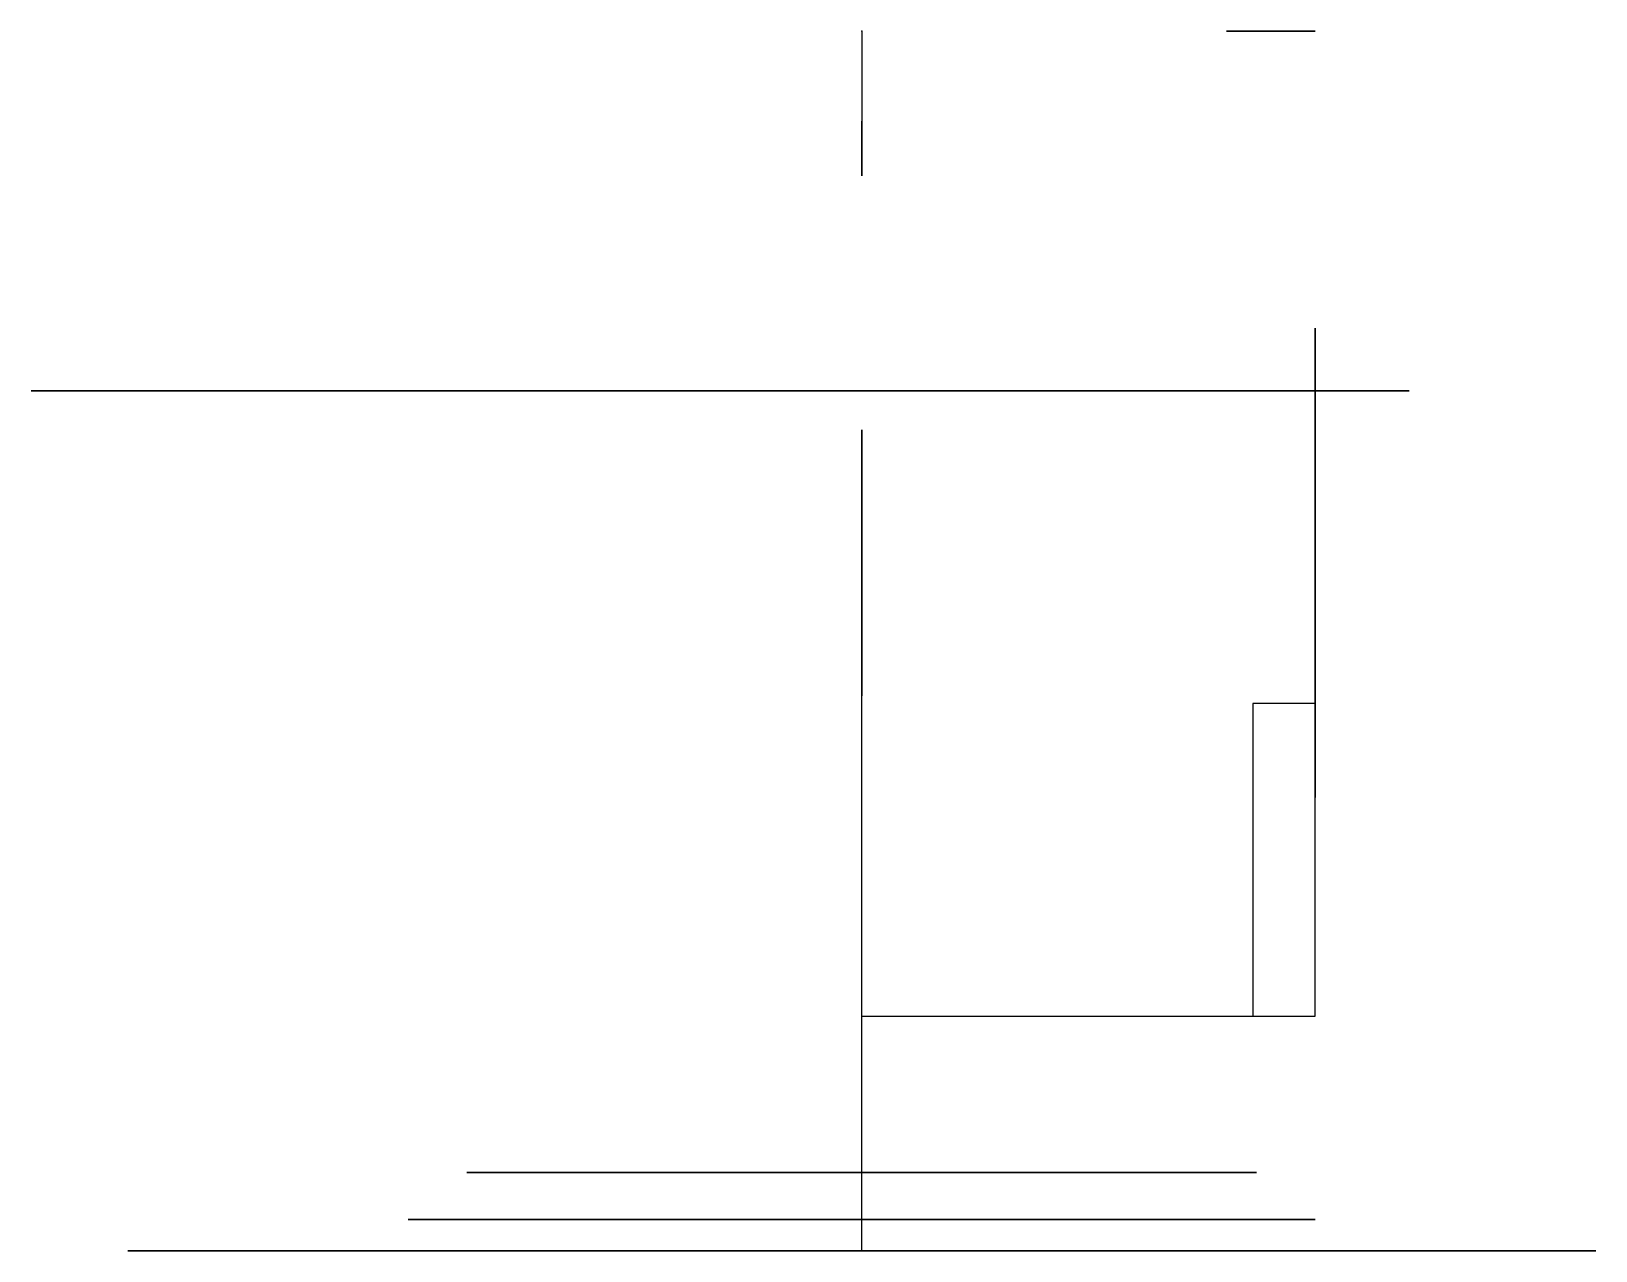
# Model space of a CAD drawing. Header units: centimetres. Extents: x -5.3 to 4.7, y 0 to 7.8.
import ezdxf

# ---------------------------------------------------------------- set-up
doc = ezdxf.new("R2010")
doc.units = ezdxf.units.CM
doc.header["$MEASUREMENT"] = 0
for name, color, linetype in [('Barlow_holder_bottom_with_laser_hole v8_Sketch1', 7, 'Continuous'), ('Barlow_holder_bottom_with_laser_hole v8_Sketch10', 7, 'Continuous'), ('Barlow_holder_bottom_with_laser_hole v8_Sketch11', 7, 'Continuous'), ('Barlow_holder_bottom_with_laser_hole v8_Sketch12', 7, 'Continuous'), ('Barlow_holder_bottom_with_laser_hole v8_Sketch13', 7, 'Continuous'), ('Barlow_holder_bottom_with_laser_hole v8_Sketch14', 7, 'Continuous'), ('Barlow_holder_bottom_with_laser_hole v8_Sketch15', 7, 'Continuous'), ('Barlow_holder_bottom_with_laser_hole v8_Sketch16', 7, 'Continuous'), ('Barlow_holder_bottom_with_laser_hole v8_Sketch17', 7, 'Continuous'), ('Barlow_holder_bottom_with_laser_hole v8_Sketch18', 7, 'Continuous'), ('Barlow_holder_bottom_with_laser_hole v8_Sketch19', 7, 'Continuous'), ('Barlow_holder_bottom_with_laser_hole v8_Sketch2', 7, 'Continuous'), ('Barlow_holder_bottom_with_laser_hole v8_Sketch20', 7, 'Continuous'), ('Barlow_holder_bottom_with_laser_hole v8_Sketch21', 7, 'Continuous'), ('Barlow_holder_bottom_with_laser_hole v8_Sketch22', 7, 'Continuous'), ('Barlow_holder_bottom_with_laser_hole v8_Sketch23', 7, 'Continuous'), ('Barlow_holder_bottom_with_laser_hole v8_Sketch24', 7, 'Continuous'), ('Barlow_holder_bottom_with_laser_hole v8_Sketch25', 7, 'Continuous'), ('Barlow_holder_bottom_with_laser_hole v8_Sketch26', 7, 'Continuous'), ('Barlow_holder_bottom_with_laser_hole v8_Sketch27', 7, 'Continuous'), ('Barlow_holder_bottom_with_laser_hole v8_Sketch28', 7, 'Continuous'), ('Barlow_holder_bottom_with_laser_hole v8_Sketch29', 7, 'Continuous'), ('Barlow_holder_bottom_with_laser_hole v8_Sketch3', 7, 'Continuous'), ('Barlow_holder_bottom_with_laser_hole v8_Sketch30', 7, 'Continuous'), ('Barlow_holder_bottom_with_laser_hole v8_Sketch31', 7, 'Continuous'), ('Barlow_holder_bottom_with_laser_hole v8_Sketch32', 7, 'Continuous'), ('Barlow_holder_bottom_with_laser_hole v8_Sketch33', 7, 'Continuous'), ('Barlow_holder_bottom_with_laser_hole v8_Sketch34', 7, 'Continuous'), ('Barlow_holder_bottom_with_laser_hole v8_Sketch4', 7, 'Continuous'), ('Barlow_holder_bottom_with_laser_hole v8_Sketch5', 7, 'Continuous'), ('Barlow_holder_bottom_with_laser_hole v8_Sketch6', 7, 'Continuous'), ('Barlow_holder_bottom_with_laser_hole v8_Sketch7', 7, 'Continuous'), ('Barlow_holder_bottom_with_laser_hole v8_Sketch8', 7, 'Continuous'), ('Barlow_holder_bottom_with_laser_hole v8_Sketch9', 7, 'Continuous')]:
    doc.layers.add(name, color=color, linetype=linetype)

msp = doc.modelspace()

# ---------------------------------------------------------------- linework, layer by layer
at = {"layer": 'Barlow_holder_bottom_with_laser_hole v8_Sketch1', "extrusion": (0, 1, 0)}
for radius in [2.9, 1.85]:
    msp.add_circle((0, 0), radius, dxfattribs=at)
at = {"layer": 'Barlow_holder_bottom_with_laser_hole v8_Sketch1'}
msp.add_point((0, 0), dxfattribs=at)
at = {"layer": 'Barlow_holder_bottom_with_laser_hole v8_Sketch10'}
msp.add_line((0, 0), (0, 4.5), dxfattribs=at)
msp.add_point((0, 0), dxfattribs=at)
at = {"layer": 'Barlow_holder_bottom_with_laser_hole v8_Sketch11'}
msp.add_point((0, 0), dxfattribs=at)
at = {"layer": 'Barlow_holder_bottom_with_laser_hole v8_Sketch12'}
for p, q in [((3.5, 5.5, -3), (-5.31, 5.5, -3)), ((-5.31, 5.5, -3), (-5.31, 5.5, 3)), ((-5.31, 5.5, 3), (3.5, 5.5, 3)), ((3.5, 5.5, 3), (3.5, 5.5, -3))]:
    msp.add_line(p, q, dxfattribs=at)
msp.add_point((0, 5.5), dxfattribs=at)
at = {"layer": 'Barlow_holder_bottom_with_laser_hole v8_Sketch13'}
for q in [(-2.9, 5.5), (-2.9, 5.5), (-2.679, 5.5, -1.11), (-1.11, 5.5, -2.679)]:
    msp.add_line((0, 5.5), q, dxfattribs=at)
at = {"layer": 'Barlow_holder_bottom_with_laser_hole v8_Sketch13', "extrusion": (0, 1, 0)}
for radius in [2.9, 2.525]:
    msp.add_circle((0, 0, 5.5), radius, dxfattribs=at)
at = {"layer": 'Barlow_holder_bottom_with_laser_hole v8_Sketch13'}
msp.add_point((0, 5.5), dxfattribs=at)
at = {"layer": 'Barlow_holder_bottom_with_laser_hole v8_Sketch14'}
for p, q in [((0, 5.5), (-2.9, 5.5)), ((0, 5.5), (-2.9, 5.5)), ((-2.333, 5.5, -0.966), (-2.679, 5.5, -1.11)), ((-1.11, 5.5, -2.679), (-0.966, 5.5, -2.333)), ((0, 5.5), (1.11, 5.5, -2.679)), ((0, 5.5), (2.679, 5.5, -1.11))]:
    msp.add_line(p, q, dxfattribs=at)
at = {"layer": 'Barlow_holder_bottom_with_laser_hole v8_Sketch14', "extrusion": (0, 1, 0)}
for radius in [2.9, 2.525]:
    msp.add_arc((0, 0, 5.5), radius, 337.5, 292.5, dxfattribs=at)
at = {"layer": 'Barlow_holder_bottom_with_laser_hole v8_Sketch14'}
msp.add_point((0, 5.5), dxfattribs=at)
at = {"layer": 'Barlow_holder_bottom_with_laser_hole v8_Sketch15'}
for p, q in [((0, 5.5), (-2.9, 5.5)), ((0, 5.5), (-2.9, 5.5)), ((-1.11, 5.5, -2.679), (-0.966, 5.5, -2.333)), ((0, 5.5), (2.679, 5.5, 1.11)), ((0, 5.5), (1.11, 5.5, 2.679)), ((0.966, 5.5, -2.333), (1.11, 5.5, -2.679))]:
    msp.add_line(p, q, dxfattribs=at)
at = {"layer": 'Barlow_holder_bottom_with_laser_hole v8_Sketch15', "extrusion": (0, 1, 0)}
for radius in [2.9, 2.5]:
    msp.add_circle((0, 0, 5.5), radius, dxfattribs=at)
for radius in [2.9, 2.525]:
    msp.add_arc((0, 0, 5.5), radius, 247.5, 292.5, dxfattribs=at)
at = {"layer": 'Barlow_holder_bottom_with_laser_hole v8_Sketch15'}
msp.add_point((0, 5.5), dxfattribs=at)
at = {"layer": 'Barlow_holder_bottom_with_laser_hole v8_Sketch16'}
for p, q in [((0, 5.5), (-2.9, 5.5)), ((0, 5.5), (-2.9, 5.5)), ((0, 5.5), (-2.679, 5.5, 1.11)), ((-1.11, 5.5, -2.679), (-0.966, 5.5, -2.333)), ((0, 5.5), (-1.11, 5.5, 2.679)), ((0.966, 5.5, -2.333), (1.11, 5.5, -2.679))]:
    msp.add_line(p, q, dxfattribs=at)
at = {"layer": 'Barlow_holder_bottom_with_laser_hole v8_Sketch16', "extrusion": (0, 1, 0)}
for radius in [2.9, 2.5]:
    msp.add_circle((0, 0, 5.5), radius, dxfattribs=at)
for radius in [2.9, 2.525]:
    msp.add_arc((0, 0, 5.5), radius, 247.5, 292.5, dxfattribs=at)
at = {"layer": 'Barlow_holder_bottom_with_laser_hole v8_Sketch16'}
msp.add_point((0, 5.5), dxfattribs=at)
at = {"layer": 'Barlow_holder_bottom_with_laser_hole v8_Sketch17'}
msp.add_point((0, 0), dxfattribs=at)
at = {"layer": 'Barlow_holder_bottom_with_laser_hole v8_Sketch18'}
msp.add_line((0, 0), (0, 4.5), dxfattribs=at)
msp.add_point((0, 0), dxfattribs=at)
at = {"layer": 'Barlow_holder_bottom_with_laser_hole v8_Sketch19'}
msp.add_line((0, 0), (0, 4.5), dxfattribs=at)
msp.add_point((0, 0), dxfattribs=at)
at = {"layer": 'Barlow_holder_bottom_with_laser_hole v8_Sketch2', "extrusion": (0, 1, 0)}
for radius in [2.9, 2.9, 2.525, 1.85]:
    msp.add_circle((0, 0, 0.2), radius, dxfattribs=at)
at = {"layer": 'Barlow_holder_bottom_with_laser_hole v8_Sketch2'}
msp.add_point((0, 0.2), dxfattribs=at)
at = {"layer": 'Barlow_holder_bottom_with_laser_hole v8_Sketch20'}
msp.add_point((0, 0), dxfattribs=at)
at = {"layer": 'Barlow_holder_bottom_with_laser_hole v8_Sketch21'}
msp.add_point((0, 0), dxfattribs=at)
at = {"layer": 'Barlow_holder_bottom_with_laser_hole v8_Sketch22', "extrusion": (0, 1, 0)}
for radius in [2.525, 1.85]:
    msp.add_circle((0, 0, 0.5), radius, dxfattribs=at)
at = {"layer": 'Barlow_holder_bottom_with_laser_hole v8_Sketch22'}
msp.add_point((0, 0.5), dxfattribs=at)
at = {"layer": 'Barlow_holder_bottom_with_laser_hole v8_Sketch23'}
msp.add_point((0, 0), dxfattribs=at)
at = {"layer": 'Barlow_holder_bottom_with_laser_hole v8_Sketch24', "extrusion": (1, 0, 0)}
msp.add_circle((4.4, 0), 0.85, dxfattribs=at)
at = {"layer": 'Barlow_holder_bottom_with_laser_hole v8_Sketch24'}
for p in [(0, 4.4), (0, 0)]:
    msp.add_point(p, dxfattribs=at)
at = {"layer": 'Barlow_holder_bottom_with_laser_hole v8_Sketch25'}
for p, q in [((0, 7.8, -1.11), (0, 7.8, 1.11)), ((0, 7.8), (0, 7.05))]:
    msp.add_line(p, q, dxfattribs=at)
msp.add_point((0, 0), dxfattribs=at)
at = {"layer": 'Barlow_holder_bottom_with_laser_hole v8_Sketch26'}
msp.add_point((0, 0), dxfattribs=at)
at = {"layer": 'Barlow_holder_bottom_with_laser_hole v8_Sketch27', "extrusion": (1, 0, 0)}
msp.add_circle((7.05, -0.002), 0.175, dxfattribs=at)
at = {"layer": 'Barlow_holder_bottom_with_laser_hole v8_Sketch27'}
msp.add_point((0, 0), dxfattribs=at)
at = {"layer": 'Barlow_holder_bottom_with_laser_hole v8_Sketch28'}
for p, q in [((0, 2.7), (0, 4.4)), ((0, 0), (0, 4.4)), ((0, 4.4), (0, 4.4, -0.341)), ((0, 4.4, -0.341), (0, 4, -0.341)), ((0, 4, 0.213), (0, 4.4)), ((0, 4, -0.341), (0, 4, 0.213))]:
    msp.add_line(p, q, dxfattribs=at)
for p in [(0, 4.4), (0, 0)]:
    msp.add_point(p, dxfattribs=at)
at = {"layer": 'Barlow_holder_bottom_with_laser_hole v8_Sketch29'}
for p, q in [((2.9, 2.9, 1.5), (2.9, 5.9, 1.5)), ((2.9, 5.9, 1.5), (2.9, 5.9, -1.5)), ((2.9, 5.9, -1.5), (2.9, 4.4, -1.5)), ((2.9, 4, -0.341), (2.9, 4.4, -0.341)), ((2.9, 4.4, -0.341), (2.9, 4.4)), ((2.9, 4.4), (2.9, 4)), ((2.9, 4.4), (2.9, 4.4, -1.5)), ((2.9, 4.4, -1.5), (2.9, 2.9, -1.5)), ((2.9, 4), (2.9, 4, -0.341)), ((2.9, 2.9, -1.5), (2.9, 2.9, 1.5))]:
    msp.add_line(p, q, dxfattribs=at)
msp.add_point((2.9, 0), dxfattribs=at)
at = {"layer": 'Barlow_holder_bottom_with_laser_hole v8_Sketch3', "extrusion": (0, 1, 0)}
for radius in [2.9, 2.9, 1.27]:
    msp.add_circle((0, 0, 5.5), radius, dxfattribs=at)
at = {"layer": 'Barlow_holder_bottom_with_laser_hole v8_Sketch3'}
msp.add_point((0, 5.5), dxfattribs=at)
at = {"layer": 'Barlow_holder_bottom_with_laser_hole v8_Sketch30'}
for p, q in [((2.9, 5.9), (2.9, 5.9, 1.5)), ((2.9, 5.9, 1.5), (2.9, 2.9, 1.5)), ((2.9, 2.9, -1.5), (2.9, 5.9, -1.5)), ((2.9, 5.9, -1.5), (2.9, 5.9)), ((2.9, 2.9, 1.5), (2.9, 2.9)), ((2.9, 2.9), (2.9, 2.9, -1.5))]:
    msp.add_line(p, q, dxfattribs=at)
at = {"layer": 'Barlow_holder_bottom_with_laser_hole v8_Sketch30', "extrusion": (1, 0, 0)}
msp.add_circle((4.4, 0, 2.9), 0.35, dxfattribs=at)
at = {"layer": 'Barlow_holder_bottom_with_laser_hole v8_Sketch30'}
for p in [(2.9, 4.4), (2.9, 0)]:
    msp.add_point(p, dxfattribs=at)
at = {"layer": 'Barlow_holder_bottom_with_laser_hole v8_Sketch31', "extrusion": (1, 0, 0)}
msp.add_circle((4.4, 0, 2.9), 0.35, dxfattribs=at)
at = {"layer": 'Barlow_holder_bottom_with_laser_hole v8_Sketch31'}
msp.add_point((2.9, 0), dxfattribs=at)
at = {"layer": 'Barlow_holder_bottom_with_laser_hole v8_Sketch32', "extrusion": (0, -1, 0)}
for radius in [4.693, 2.9, 1.85]:
    msp.add_circle((0, 0), radius, dxfattribs=at)
at = {"layer": 'Barlow_holder_bottom_with_laser_hole v8_Sketch32'}
msp.add_point((0, 0), dxfattribs=at)
at = {"layer": 'Barlow_holder_bottom_with_laser_hole v8_Sketch33'}
for p, q in [((2.333, 7.8, 0.966), (2.679, 7.8, 1.11)), ((2.679, 7.8, -1.11), (2.333, 7.8, -0.966)), ((2.484, 7.8, -0.455), (2.9, 7.8, -0.75)), ((2.9, 7.8, -1.5), (2.9, 7.8))]:
    msp.add_line(p, q, dxfattribs=at)
at = {"layer": 'Barlow_holder_bottom_with_laser_hole v8_Sketch33', "extrusion": (0, 1, 0)}
for radius in [2.525, 2.9]:
    msp.add_arc((0, 0, 7.8), radius, 157.5, 202.5, dxfattribs=at)
at = {"layer": 'Barlow_holder_bottom_with_laser_hole v8_Sketch33'}
msp.add_point((0, 7.8), dxfattribs=at)
at = {"layer": 'Barlow_holder_bottom_with_laser_hole v8_Sketch34'}
for p, q in [((2.333, 7.8, 0.966), (2.679, 7.8, 1.11)), ((2.679, 7.8, -1.11), (2.333, 7.8, -0.966)), ((2.468, 7.8, 0.532), (2.835, 7.8, 0.613))]:
    msp.add_line(p, q, dxfattribs=at)
at = {"layer": 'Barlow_holder_bottom_with_laser_hole v8_Sketch34', "extrusion": (0, 1, 0)}
for radius in [2.525, 2.9]:
    msp.add_arc((0, 0, 7.8), radius, 157.5, 202.5, dxfattribs=at)
at = {"layer": 'Barlow_holder_bottom_with_laser_hole v8_Sketch34'}
msp.add_point((0, 7.8), dxfattribs=at)
at = {"layer": 'Barlow_holder_bottom_with_laser_hole v8_Sketch4'}
for p, q in [((2.9, 3.5), (2.5, 3.5)), ((2.5, 3.5), (2.5, 1.5)), ((2.9, 1.5), (2.9, 3.5)), ((0, 0), (0, 1.5)), ((0, 1.5), (2.9, 1.5))]:
    msp.add_line(p, q, dxfattribs=at)
msp.add_point((0, 0), dxfattribs=at)
at = {"layer": 'Barlow_holder_bottom_with_laser_hole v8_Sketch5'}
msp.add_point((0, 0), dxfattribs=at)
at = {"layer": 'Barlow_holder_bottom_with_laser_hole v8_Sketch6'}
msp.add_point((0, 0), dxfattribs=at)
at = {"layer": 'Barlow_holder_bottom_with_laser_hole v8_Sketch7', "extrusion": (0, -1, 0)}
for radius in [2.9, 1.85]:
    msp.add_circle((0, 0), radius, dxfattribs=at)
at = {"layer": 'Barlow_holder_bottom_with_laser_hole v8_Sketch7'}
msp.add_point((0, 0), dxfattribs=at)
at = {"layer": 'Barlow_holder_bottom_with_laser_hole v8_Sketch8'}
msp.add_point((0, 0), dxfattribs=at)
at = {"layer": 'Barlow_holder_bottom_with_laser_hole v8_Sketch9'}
msp.add_line((0, 0), (0, 4.5), dxfattribs=at)
msp.add_point((0, 0), dxfattribs=at)

doc.saveas('drawing.dxf')
